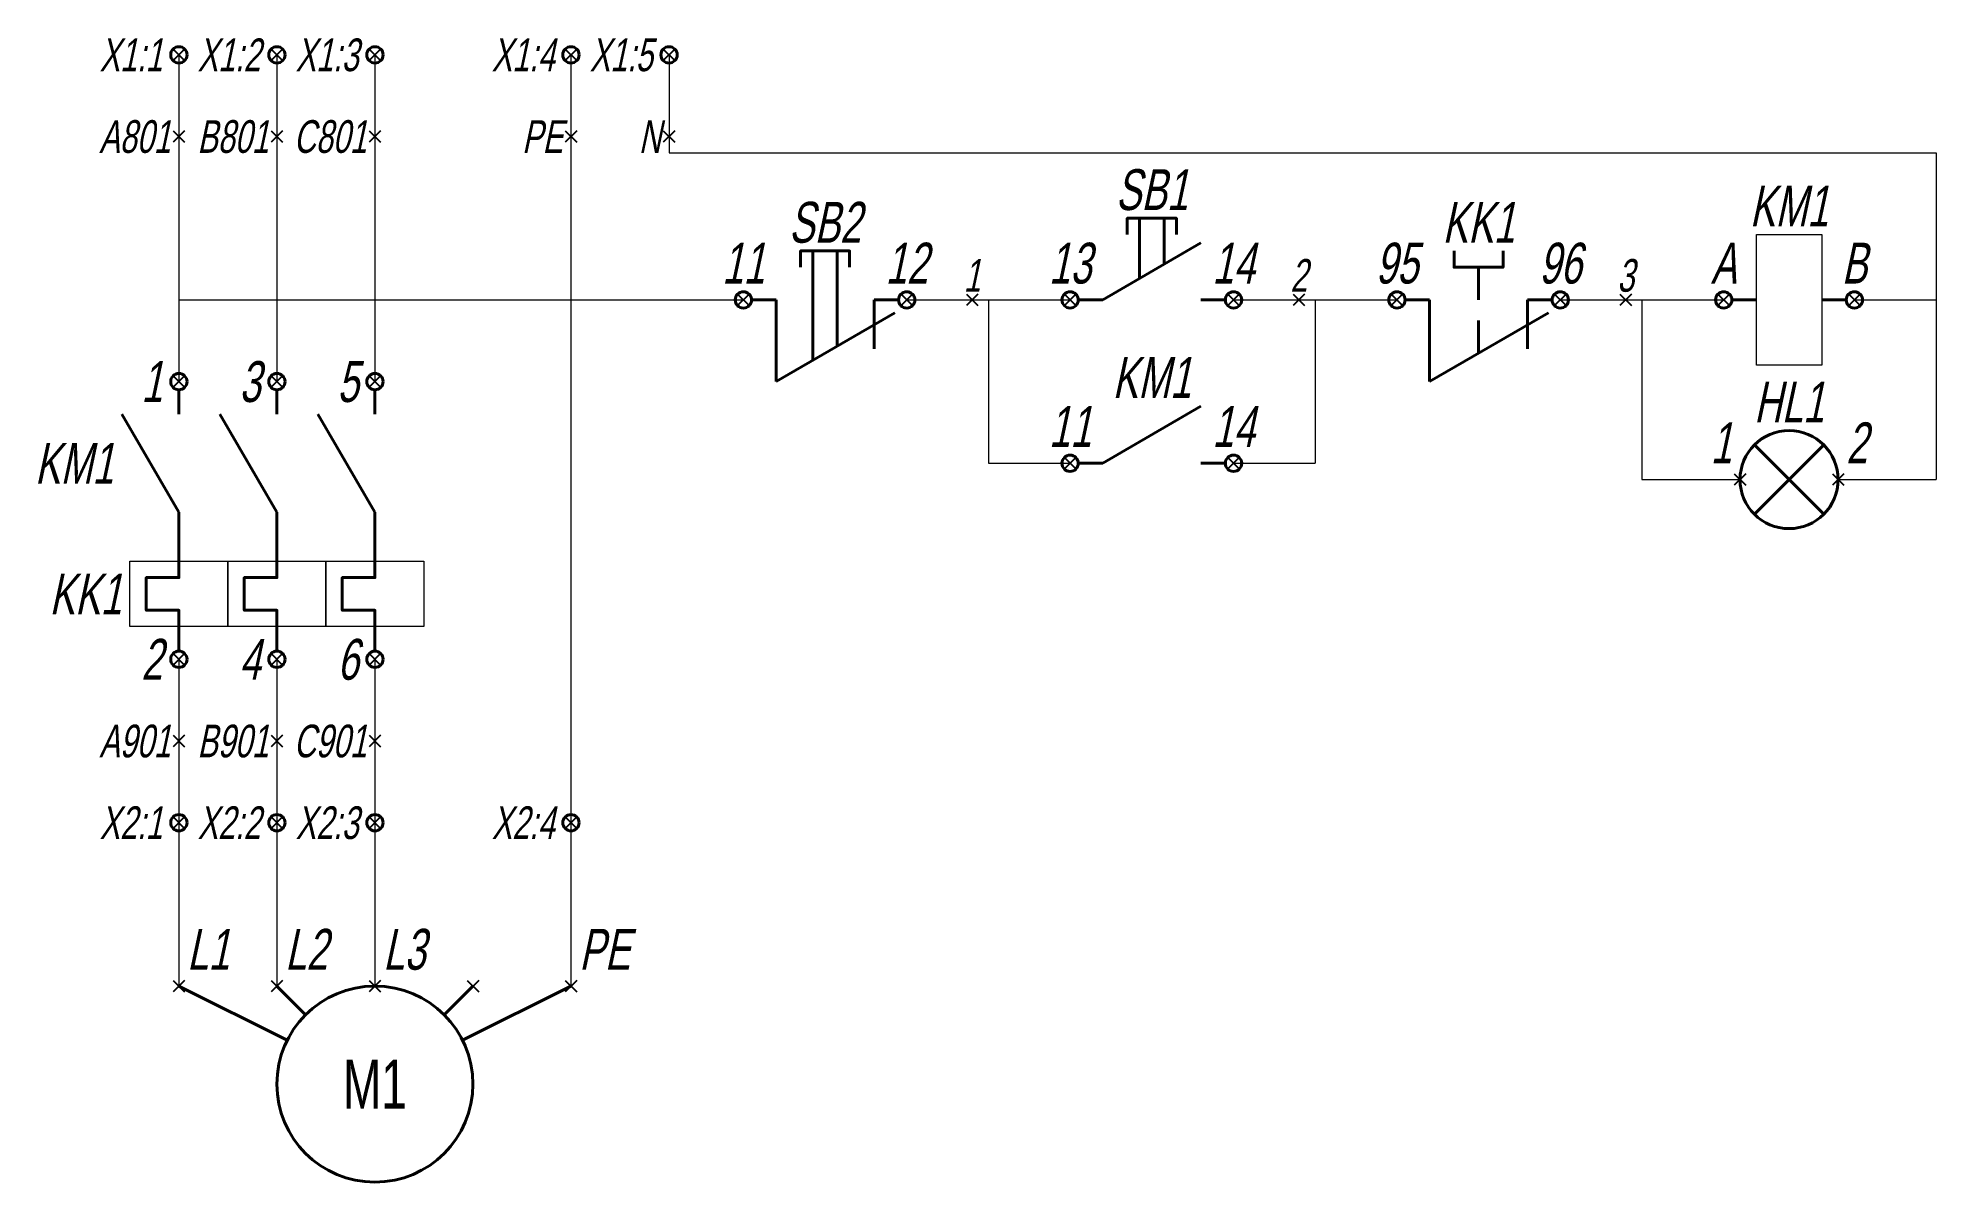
# Model space of a CAD drawing. Extents: x 295 to 411, y 117 to 187.
import ezdxf
from ezdxf.enums import TextEntityAlignment as Align

# ---------------------------------------------------------------- set-up
doc = ezdxf.new("R2010")
doc.units = 0
doc.header["$MEASUREMENT"] = 0
doc.layers.add('EL_DEVICE', color=1, linetype='Continuous', lineweight=40)
doc.layers.add('EL_WIRES', color=3, linetype='Continuous', lineweight=40)
for name, color, linetype in [('EL_DEVICE_NAME', 7, 'Continuous'), ('EL_DEVICE_PIN_NAME', 125, 'Continuous'), ('SYS_PIN', 7, 'Continuous')]:
    doc.layers.add(name, color=color, linetype=linetype)
doc.styles.add('R2_5', font='gewind.shx', dxfattribs={"width": 0.65, "oblique": 12, "height": 2.5})

# ---------------------------------------------------------------- blocks, each defined once
blk = doc.blocks.new('SCH_MOTOR_3PH_1')
at = {"layer": 'EL_DEVICE'}
blk.add_circle((0, -6), 6, dxfattribs=at)
at = {"layer": 'EL_WIRES', "linetype": 'Continuous'}
for p, q in [((-12, 0), (-5.37, -3.32)), ((-6, 0), (-4.24, -1.76)), ((6, 0), (4.24, -1.76)), ((12, 0), (5.37, -3.32))]:
    blk.add_line(p, q, dxfattribs=at)
blk = doc.blocks.new('SCH_CONNECTOR_TERMINAL')
at = {"layer": 'SYS_PIN', "ltscale": 100}
for p, q in [((-0.35, 0.35), (0.35, -0.35)), ((0.35, 0.35), (-0.35, -0.35)), ((-0.35, 0.35), (0.35, -0.35)), ((0.35, 0.35), (-0.35, -0.35)), ((-0.35, 0.35), (0.35, -0.35)), ((0.35, 0.35), (-0.35, -0.35)), ((-0.35, 0.35), (0.35, -0.35)), ((0.35, 0.35), (-0.35, -0.35))]:
    blk.add_line(p, q, dxfattribs=at)
blk = doc.blocks.new('SCH_COIL')
at = {"layer": 'EL_DEVICE'}
for p, q in [((-3.5, 0), (-2, 0)), ((3.5, 0), (2, 0))]:
    blk.add_line(p, q, dxfattribs=at)
at = {"layer": 'EL_DEVICE', "linetype": 'ByBlock', "lineweight": 0}
blk.add_polyline3d([(2, -4, 0), (-2, -4, 0), (-2, 4, 0), (2, 4, 0)], close=True, dxfattribs=at)
blk = doc.blocks.new('SCH_CONNECTOR_TERMINAL_CC')
at = {"layer": 'EL_DEVICE'}
blk.add_circle((0, 0), 0.5, dxfattribs=at)
blk.add_circle((0, 0), 0.5, dxfattribs=at)
blk.add_circle((0, 0), 0.5, dxfattribs=at)
blk.add_circle((0, 0), 0.5, dxfattribs=at)
at = {"layer": 'SYS_PIN', "ltscale": 100}
for p, q in [((-0.35, 0.35), (0.35, -0.35)), ((0.35, 0.35), (-0.35, -0.35)), ((-0.35, 0.35), (0.35, -0.35)), ((0.35, 0.35), (-0.35, -0.35)), ((-0.35, 0.35), (0.35, -0.35)), ((0.35, 0.35), (-0.35, -0.35)), ((-0.35, 0.35), (0.35, -0.35)), ((0.35, 0.35), (-0.35, -0.35))]:
    blk.add_line(p, q, dxfattribs=at)
blk = doc.blocks.new('SCH_CONTACT_NOC_CC')
at = {"layer": 'EL_DEVICE'}
for p, q in [((-3, 0), (3, 3.5)), ((-4.5, 0), (-3, 0)), ((4.5, 0), (3, 0))]:
    blk.add_line(p, q, dxfattribs=at)
blk = doc.blocks.new('SCH_BUTTON_NOC_CC')
at = {"layer": 'EL_DEVICE'}
for p, q in [((-0.75, 1.3125), (-0.75, 5)), ((0.75, 2.1875), (0.75, 5)), ((-3, 0), (3, 3.5)), ((-4.5, 0), (-3, 0)), ((4.5, 0), (3, 0))]:
    blk.add_line(p, q, dxfattribs=at)
blk.add_lwpolyline([(-1.5, 4), (-1.5, 5), (1.5, 5), (1.5, 4)], dxfattribs=at)
blk = doc.blocks.new('SCH_THERMO_NC_CC')
at = {"layer": 'EL_DEVICE'}
for p, q in [((0, 0), (0, 2)), ((-4.5, 0), (-3, 0)), ((-3, 0), (-3, -5)), ((4.5, 0), (3, 0)), ((3, 0), (3, -3)), ((-3, -5), (4.27, -0.8)), ((0, -3.27), (0, -1.27))]:
    blk.add_line(p, q, dxfattribs=at)
blk.add_lwpolyline([(-1.5, 3), (-1.5, 2), (1.5, 2), (1.5, 3)], dxfattribs=at)
blk = doc.blocks.new('SCH_BUTTON_NC_CC')
at = {"layer": 'EL_DEVICE'}
for p, q in [((-0.75, -3.7), (-0.75, 3)), ((0.75, -2.83), (0.75, 3)), ((-4.5, 0), (-3, 0)), ((-3, 0), (-3, -5)), ((4.5, 0), (3, 0)), ((3, 0), (3, -3)), ((-3, -5), (4.27, -0.8))]:
    blk.add_line(p, q, dxfattribs=at)
blk.add_lwpolyline([(-1.5, 2), (-1.5, 3), (1.5, 3), (1.5, 2)], dxfattribs=at)
blk = doc.blocks.new('SCH_THERMO')
at = {"layer": 'EL_DEVICE'}
for p, q in [((-3.5, 0), (-2, 0)), ((3.5, 0), (2, 0))]:
    blk.add_line(p, q, dxfattribs=at)
at = {"layer": 'EL_DEVICE', "linetype": 'ByBlock', "lineweight": 0}
blk.add_polyline3d([(2, -3, 0), (-2, -3, 0), (-2, 3, 0), (2, 3, 0)], close=True, dxfattribs=at)
at = {"layer": 'EL_DEVICE'}
blk.add_polyline3d([(-2, 0, 0), (-1, 0, 0), (-1, 2, 0), (1, 2, 0), (1, 0, 0), (2, 0, 0)], dxfattribs=at)
blk = doc.blocks.new('SCH_LAMP')
at = {"layer": 'EL_DEVICE'}
for p, q in [((-2.12, 2.12), (2.12, -2.12)), ((2.12, 2.12), (-2.12, -2.12))]:
    blk.add_line(p, q, dxfattribs=at)
blk.add_circle((0, 0), 3, dxfattribs=at)

msp = doc.modelspace()

# ---------------------------------------------------------------- linework, layer by layer
at = {"layer": 'EL_WIRES', "linetype": 'ByBlock', "lineweight": 0}
for p, q in [((303.29, 186.29), (303.29, 166.29)), ((309.29, 186.29), (309.29, 166.29)), ((315.29, 186.29), (315.29, 166.29)), ((327.29, 186.29), (327.29, 129.29)), ((333.29, 186.29), (333.29, 180.29)), ((333.29, 180.29), (410.84, 180.29)), ((410.84, 180.29), (410.84, 160.29)), ((303.29, 171.29), (337.84, 171.29)), ((347.84, 171.29), (357.84, 171.29)), ((352.84, 171.29), (352.84, 161.29)), ((367.84, 171.29), (377.84, 171.29)), ((372.84, 171.29), (372.84, 161.29)), ((387.84, 171.29), (397.84, 171.29)), ((392.84, 171.29), (392.84, 160.29)), ((405.84, 171.29), (410.84, 171.29)), ((352.84, 161.29), (357.84, 161.29)), ((367.84, 161.29), (372.84, 161.29)), ((392.84, 160.29), (398.84, 160.29)), ((404.84, 160.29), (410.84, 160.29)), ((303.29, 149.29), (303.29, 129.29)), ((309.29, 149.29), (309.29, 129.29)), ((315.29, 149.29), (315.29, 129.29))]:
    msp.add_line(p, q, dxfattribs=at)

# ---------------------------------------------------------------- block references
at = {"linetype": 'ByBlock', "lineweight": 0}
for name, p in [('SCH_CONNECTOR_TERMINAL_CC', (303.29, 186.29)), ('SCH_CONNECTOR_TERMINAL_CC', (309.29, 186.29)), ('SCH_CONNECTOR_TERMINAL_CC', (315.29, 186.29)), ('SCH_CONNECTOR_TERMINAL_CC', (327.29, 186.29)), ('SCH_CONNECTOR_TERMINAL_CC', (333.29, 186.29)), ('SCH_CONNECTOR_TERMINAL', (303.29, 181.29)), ('SCH_CONNECTOR_TERMINAL', (309.29, 181.29)), ('SCH_CONNECTOR_TERMINAL', (315.29, 181.29)), ('SCH_CONNECTOR_TERMINAL', (327.29, 181.29)), ('SCH_CONNECTOR_TERMINAL', (333.29, 181.29)), ('SCH_BUTTON_NOC_CC', (362.84, 171.29)), ('SCH_BUTTON_NC_CC', (342.84, 171.29)), ('SCH_THERMO_NC_CC', (382.84, 171.29)), ('SCH_COIL', (401.84, 171.29)), ('SCH_CONNECTOR_TERMINAL', (351.84, 171.29)), ('SCH_CONNECTOR_TERMINAL', (371.84, 171.29)), ('SCH_CONNECTOR_TERMINAL', (391.84, 171.29)), ('SCH_CONTACT_NOC_CC', (362.84, 161.29)), ('SCH_LAMP', (401.84, 160.29)), ('SCH_CONNECTOR_TERMINAL', (398.84, 160.29)), ('SCH_CONNECTOR_TERMINAL', (404.84, 160.29)), ('SCH_CONNECTOR_TERMINAL', (303.29, 144.29)), ('SCH_CONNECTOR_TERMINAL', (309.29, 144.29)), ('SCH_CONNECTOR_TERMINAL', (315.29, 144.29)), ('SCH_CONNECTOR_TERMINAL_CC', (303.29, 139.29)), ('SCH_CONNECTOR_TERMINAL_CC', (309.29, 139.29)), ('SCH_CONNECTOR_TERMINAL_CC', (315.29, 139.29)), ('SCH_CONNECTOR_TERMINAL_CC', (327.29, 139.29)), ('SCH_CONNECTOR_TERMINAL', (303.29, 129.29)), ('SCH_MOTOR_3PH_1', (315.29, 129.29)), ('SCH_CONNECTOR_TERMINAL', (309.29, 129.29)), ('SCH_CONNECTOR_TERMINAL', (315.29, 129.29)), ('SCH_CONNECTOR_TERMINAL', (321.29, 129.29)), ('SCH_CONNECTOR_TERMINAL', (327.29, 129.29))]:
    msp.add_blockref(name, p, dxfattribs=at)
for p in [(337.84, 171.29), (347.84, 171.29), (357.84, 171.29), (367.84, 171.29), (377.84, 171.29), (387.84, 171.29), (397.84, 171.29), (405.84, 171.29), (357.84, 161.29), (367.84, 161.29)]:
    msp.add_blockref('SCH_CONNECTOR_TERMINAL_CC', p)
at = {"rotation": 90}
for p in [(303.29, 166.29), (309.29, 166.29), (315.29, 166.29), (303.29, 149.29), (309.29, 149.29), (315.29, 149.29)]:
    msp.add_blockref('SCH_CONNECTOR_TERMINAL_CC', p, dxfattribs=at)
at = {"linetype": 'ByBlock', "lineweight": 0, "rotation": 90}
for name, p in [('SCH_CONTACT_NOC_CC', (303.29, 161.29)), ('SCH_CONTACT_NOC_CC', (309.29, 161.29)), ('SCH_CONTACT_NOC_CC', (315.29, 161.29)), ('SCH_THERMO', (303.29, 153.29)), ('SCH_THERMO', (309.29, 153.29)), ('SCH_THERMO', (315.29, 153.29))]:
    msp.add_blockref(name, p, dxfattribs=at)

# ---------------------------------------------------------------- texts
at = {"layer": 'EL_DEVICE_NAME', "style": 'R2_5', "oblique": 12, "width": 0.7}
for s, p in [('SB1', (362.84, 176.79)), ('KM1', (401.84, 175.79)), ('SB2', (342.84, 174.79)), ('KK1', (382.84, 174.79)), ('KM1', (362.84, 165.29)), ('HL1', (401.84, 163.79))]:
    msp.add_text(s, height=2.5, dxfattribs=at).set_placement(p, align=Align.CENTER)
for s, p in [('KM1', (299.29, 161.29)), ('KK1', (299.79, 153.29))]:
    msp.add_text(s, height=2.5, dxfattribs=at).set_placement(p, align=Align.MIDDLE_RIGHT)
at = {"layer": 'EL_DEVICE_NAME', "linetype": 'ByBlock', "lineweight": 0, "style": 'R2_5', "width": 0.7}
msp.add_text('M1', height=3, dxfattribs=at).set_placement((315.29, 123.29), align=Align.MIDDLE_CENTER)
at = {"layer": 'EL_DEVICE_PIN_NAME', "style": 'R2_5', "oblique": 12, "width": 0.7}
for s, height, p in [('X1:1', 2, (302.29, 186.29)), ('X1:2', 2, (308.29, 186.29)), ('X1:3', 2, (314.29, 186.29)), ('X1:4', 2, (326.29, 186.29)), ('X1:5', 2, (332.29, 186.29)), ('A801', 2, (302.79, 181.29)), ('B801', 2, (308.79, 181.29)), ('C801', 2, (314.79, 181.29)), ('PE', 2, (326.79, 181.29)), ('N', 2, (332.79, 181.29)), ('1', 2.5, (302.29, 166.29)), ('3', 2.5, (308.29, 166.29)), ('5', 2.5, (314.29, 166.29)), ('2', 2.5, (302.29, 149.29)), ('4', 2.5, (308.29, 149.29)), ('6', 2.5, (314.29, 149.29)), ('A901', 2, (302.79, 144.29)), ('B901', 2, (308.79, 144.29)), ('C901', 2, (314.79, 144.29)), ('X2:1', 2, (302.29, 139.29)), ('X2:2', 2, (308.29, 139.29)), ('X2:3', 2, (314.29, 139.29)), ('X2:4', 2, (326.29, 139.29))]:
    msp.add_text(s, height=height, dxfattribs=at).set_placement(p, align=Align.MIDDLE_RIGHT)
for s, height, p in [('11', 2.5, (337.84, 172.29)), ('12', 2.5, (347.84, 172.29)), ('13', 2.5, (357.84, 172.29)), ('14', 2.5, (367.84, 172.29)), ('95', 2.5, (377.84, 172.29)), ('96', 2.5, (387.84, 172.29)), ('A', 2.5, (397.84, 172.29)), ('B', 2.5, (405.84, 172.29)), ('1', 2, (351.84, 171.79)), ('2', 2, (371.84, 171.79)), ('3', 2, (391.84, 171.79)), ('11', 2.5, (357.84, 162.29)), ('14', 2.5, (367.84, 162.29))]:
    msp.add_text(s, height=height, dxfattribs=at).set_placement(p, align=Align.CENTER)
for s, p in [('2', (405.34, 161.29)), ('L1', (303.79, 130.29)), ('L2', (309.79, 130.29)), ('L3', (315.79, 130.29)), ('PE', (327.79, 130.29))]:
    msp.add_text(s, height=2.5, dxfattribs=at).set_placement(p)
msp.add_text('1', height=2.5, dxfattribs=at).set_placement((398.34, 161.29), align=Align.RIGHT)

doc.saveas('drawing.dxf')
